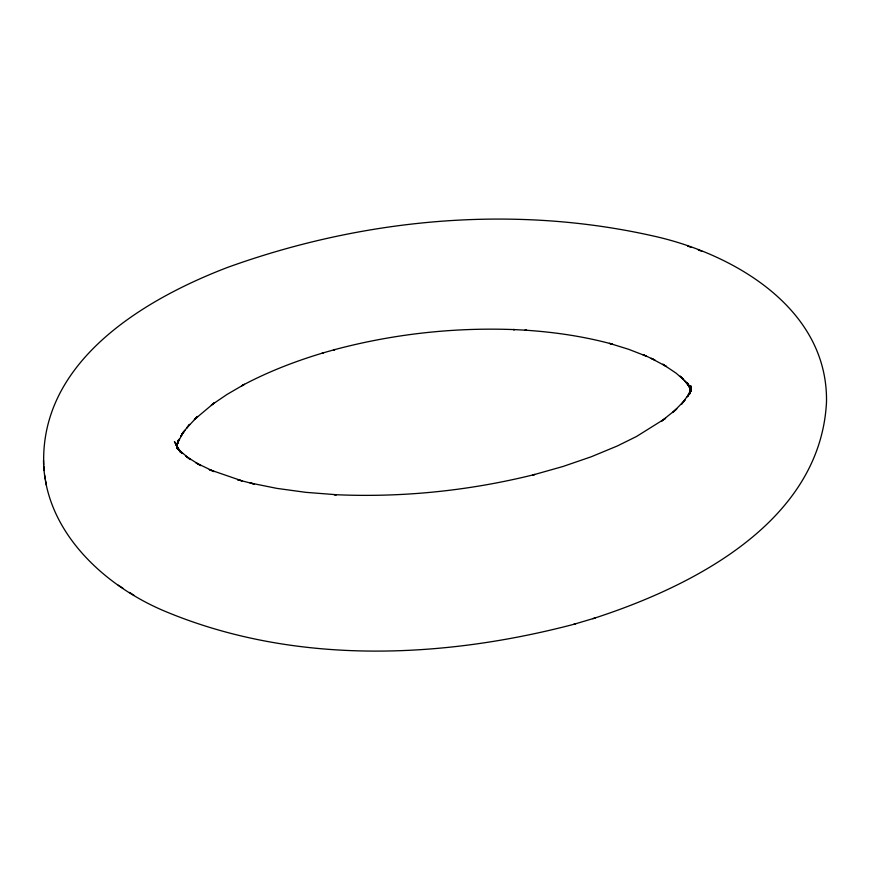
<?xml version="1.0" encoding="UTF-8"?>
<svg xmlns="http://www.w3.org/2000/svg" width="870" height="870" viewBox="0 0 870 870"><rect width="100%" height="100%" fill="white"/><g stroke="black" fill="none" stroke-linecap="round" stroke-linejoin="round"><path stroke-width="1.3" d="M176.958 446.593L177.121 443.689L176.827 447.343M176.925 446.343L178.024 440.481L176.915 445.853L178.622 439.937L176.947 445.059L179.263 439.089L177.067 443.885L183.494 431.922L180.873 436.218L184.962 430.248L181.939 434.097L189.584 424.353L186.637 428.105L197.544 416.425L194.369 419.568L214.531 402.679L211.367 405.061L227.157 394.36L244.437 384.312L241.577 385.856C267.655 371.871 295.376 361.159 323.705 352.731L322.063 353.187L334.972 349.533L333.514 349.936C392.413 334.091 453.727 327.229 514.681 329.621L513.202 329.545L526.578 330.252L524.914 330.154C554.473 332.101 583.955 336.396 612.567 344.215L609.468 343.356L628.629 349.294L646.497 356.221L642.919 354.59L654.903 360.039L651.162 358.342L666.474 366.553L662.722 364.193L676.066 373.132L683.646 379.744L680.177 376.134L688.529 384.844L684.962 381.147L689.714 387.454L686.974 382.833L690.03 388.205L687.789 383.224L691.019 390.412M690.16 392.022L691.171 386.139L690.389 391.902L690.758 386.095L690.649 390.717L688.094 395.904L690.823 389.325L689.649 394.012M689.682 393.86L690.823 389.325M592.851 618.668C692.716 586.554 820.453 521.804 826.5 401.973C828.066 308.382 733.41 253.572 652.968 235.922C512.408 204.232 362.757 218.664 227.777 267.329C143.474 299.53 40.14 361.42 43.75 464.656M43.5 460.295C44.49 530.624 103.236 585.151 164.093 610.903C293.027 665.115 440.481 659.242 573.656 624.356L575.777 623.714M573.656 624.356L595.319 617.928M687.594 246.079L691.324 247.439M698.349 250.016L702.242 251.441M118.233 585.184L122.898 588.196M129.521 592.437L134.067 595.385M691.139 390.695L690.225 388.672L690.965 390.913M177.567 448.387L175.947 444.026L178.339 449.529L174.435 441.558L180.579 452.422L177.382 447.528L181.504 452.835L177.774 448.333L182.624 453.542L178.426 449.518L190.356 459.588L185.821 456.163L200.774 465.624L196.033 462.873L214.085 471.594L209.289 469.593L242.067 480.882L237.608 479.74L254.29 484.035L250.081 482.959L276.845 488.374L305.762 492.333L336.472 494.725L333.982 494.617C401.451 497.792 469.365 490.832 534.876 474.444L532.766 475.02L562.955 466.494L591.219 456.783L617.2 446.027L636.438 436.533L665.593 418.296L661.32 421.319L676.773 408.846L672.727 412.576L685.005 400.069L681.319 404.419L690.508 391.989L687.278 396.84L690.747 390.695L690.345 386.139L690.606 390.913M177.654 448.55L176.229 443.896L177.35 448.387M690.987 390.782L689.518 386.128L690.823 390.782M177.415 448.572L176.534 443.852L177.132 448.409M690.834 390.619L689.932 386.171L690.715 390.891M45.61 480.729L46.36 485.145M44.598 474.922L45.349 479.316M177.186 448.583L176.827 443.82L176.904 447.224M43.848 466.124L44.098 470.529"/></g></svg>
